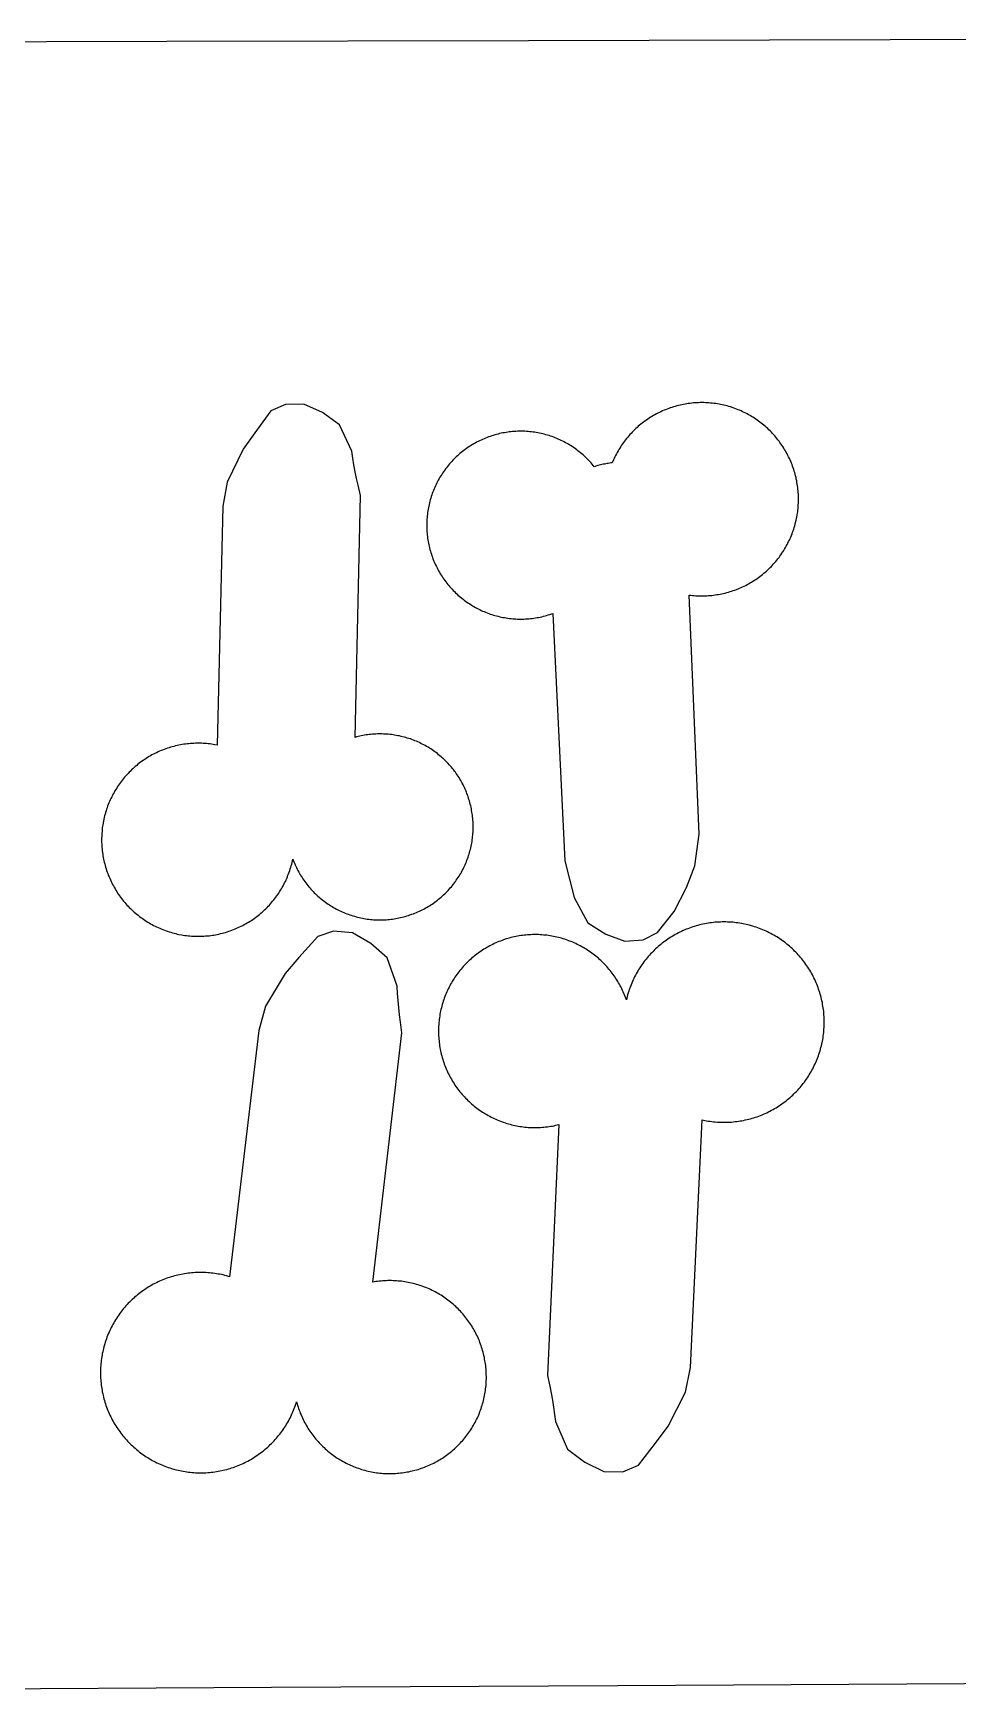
# Model space of a CAD drawing. Extents: x -246 to 246, y -104 to 199.
# Drawn here: x -113.7 to -101.4, y 133.58 to 155.68 of the extents above; entities that cross this region are included whole.
import ezdxf

# ---------------------------------------------------------------- set-up
doc = ezdxf.new("R2010")
doc.units = 0
doc.layers.add('Add_Red', color=1, linetype='Continuous')
doc.layers.add('Outline_Red', color=1, linetype='Continuous')

msp = doc.modelspace()

# ---------------------------------------------------------------- linework, layer by layer
at = {"layer": 'Add_Red'}
for points in [[(-105.586, 143.622), (-105.397, 143.721), (-105.176, 144.002), (-105.009, 144.318), (-104.901, 144.606), (-104.842, 145.03), (-104.976, 148.21), (-104.953, 148.207), (-104.931, 148.205), (-104.909, 148.203), (-104.886, 148.201), (-104.864, 148.2), (-104.842, 148.199), (-104.807, 148.199), (-104.785, 148.199), (-104.762, 148.199), (-104.74, 148.2), (-104.717, 148.202), (-104.695, 148.204), (-104.673, 148.206), (-104.65, 148.208), (-104.628, 148.211), (-104.606, 148.215), (-104.584, 148.218), (-104.562, 148.222), (-104.54, 148.227), (-104.518, 148.232), (-104.496, 148.237), (-104.474, 148.242), (-104.453, 148.248), (-104.431, 148.255), (-104.41, 148.262), (-104.389, 148.269), (-104.367, 148.276), (-104.346, 148.284), (-104.325, 148.292), (-104.305, 148.301), (-104.284, 148.31), (-104.264, 148.319), (-104.243, 148.329), (-104.223, 148.339), (-104.204, 148.349), (-104.184, 148.36), (-104.164, 148.371), (-104.145, 148.382), (-104.126, 148.394), (-104.107, 148.406), (-104.088, 148.418), (-104.07, 148.431), (-104.051, 148.444), (-104.033, 148.458), (-104.016, 148.471), (-103.998, 148.485), (-103.981, 148.499), (-103.964, 148.514), (-103.947, 148.529), (-103.93, 148.544), (-103.914, 148.56), (-103.898, 148.575), (-103.882, 148.591), (-103.867, 148.608), (-103.852, 148.624), (-103.837, 148.641), (-103.822, 148.658), (-103.808, 148.675), (-103.794, 148.693), (-103.78, 148.711), (-103.767, 148.729), (-103.754, 148.747), (-103.741, 148.765), (-103.729, 148.784), (-103.717, 148.803), (-103.705, 148.822), (-103.694, 148.841), (-103.683, 148.861), (-103.672, 148.881), (-103.662, 148.901), (-103.652, 148.921), (-103.642, 148.941), (-103.633, 148.961), (-103.624, 148.982), (-103.615, 149.003), (-103.607, 149.024), (-103.599, 149.045), (-103.591, 149.066), (-103.584, 149.087), (-103.578, 149.108), (-103.571, 149.13), (-103.565, 149.152), (-103.56, 149.173), (-103.551, 149.208), (-103.547, 149.23), (-103.543, 149.252), (-103.539, 149.274), (-103.535, 149.297), (-103.532, 149.319), (-103.529, 149.341), (-103.527, 149.363), (-103.525, 149.386), (-103.524, 149.408), (-103.523, 149.431), (-103.522, 149.453), (-103.521, 149.484), (-103.522, 149.507), (-103.522, 149.529), (-103.523, 149.552), (-103.525, 149.574), (-103.526, 149.596), (-103.528, 149.619), (-103.531, 149.641), (-103.534, 149.663), (-103.537, 149.685), (-103.541, 149.708), (-103.545, 149.73), (-103.55, 149.752), (-103.554, 149.773), (-103.56, 149.795), (-103.565, 149.817), (-103.571, 149.839), (-103.578, 149.86), (-103.584, 149.882), (-103.591, 149.903), (-103.599, 149.924), (-103.607, 149.945), (-103.615, 149.966), (-103.624, 149.987), (-103.633, 150.007), (-103.642, 150.028), (-103.652, 150.048), (-103.662, 150.068), (-103.672, 150.088), (-103.683, 150.108), (-103.694, 150.127), (-103.705, 150.146), (-103.717, 150.166), (-103.729, 150.184), (-103.741, 150.203), (-103.754, 150.222), (-103.767, 150.24), (-103.78, 150.258), (-103.794, 150.276), (-103.808, 150.293), (-103.822, 150.311), (-103.837, 150.328), (-103.852, 150.345), (-103.867, 150.361), (-103.882, 150.377), (-103.898, 150.393), (-103.914, 150.409), (-103.93, 150.425), (-103.947, 150.44), (-103.964, 150.455), (-103.981, 150.469), (-103.998, 150.483), (-104.016, 150.497), (-104.033, 150.511), (-104.051, 150.524), (-104.07, 150.537), (-104.088, 150.55), (-104.107, 150.562), (-104.126, 150.575), (-104.145, 150.586), (-104.164, 150.598), (-104.184, 150.609), (-104.204, 150.619), (-104.223, 150.63), (-104.243, 150.64), (-104.264, 150.649), (-104.284, 150.659), (-104.305, 150.668), (-104.325, 150.676), (-104.346, 150.684), (-104.367, 150.692), (-104.389, 150.7), (-104.426, 150.712), (-104.447, 150.718), (-104.469, 150.725), (-104.49, 150.73), (-104.512, 150.736), (-104.534, 150.741), (-104.556, 150.745), (-104.578, 150.749), (-104.6, 150.753), (-104.622, 150.757), (-104.645, 150.76), (-104.667, 150.762), (-104.689, 150.764), (-104.712, 150.766), (-104.734, 150.768), (-104.756, 150.769), (-104.779, 150.77), (-104.807, 150.77), (-104.83, 150.77), (-104.852, 150.769), (-104.874, 150.768), (-104.897, 150.767), (-104.919, 150.765), (-104.941, 150.763), (-104.964, 150.76), (-104.986, 150.757), (-105.008, 150.754), (-105.03, 150.75), (-105.052, 150.746), (-105.074, 150.742), (-105.096, 150.737), (-105.118, 150.732), (-105.14, 150.726), (-105.161, 150.72), (-105.183, 150.714), (-105.204, 150.707), (-105.226, 150.7), (-105.247, 150.692), (-105.268, 150.684), (-105.289, 150.676), (-105.309, 150.668), (-105.33, 150.659), (-105.35, 150.649), (-105.371, 150.64), (-105.391, 150.63), (-105.411, 150.619), (-105.43, 150.609), (-105.45, 150.598), (-105.469, 150.586), (-105.488, 150.575), (-105.507, 150.562), (-105.526, 150.55), (-105.544, 150.537), (-105.563, 150.524), (-105.581, 150.511), (-105.599, 150.497), (-105.616, 150.483), (-105.633, 150.469), (-105.651, 150.455), (-105.667, 150.44), (-105.684, 150.425), (-105.7, 150.409), (-105.716, 150.393), (-105.732, 150.377), (-105.747, 150.361), (-105.762, 150.345), (-105.777, 150.328), (-105.792, 150.311), (-105.806, 150.293), (-105.82, 150.276), (-105.834, 150.258), (-105.847, 150.24), (-105.86, 150.222), (-105.873, 150.203), (-105.885, 150.184), (-105.897, 150.166), (-105.909, 150.146), (-105.92, 150.127), (-105.931, 150.108), (-105.942, 150.088), (-105.953, 150.068), (-105.963, 150.048), (-105.972, 150.028), (-105.982, 150.007), (-105.998, 149.968), (-106.015, 149.967), (-106.033, 149.965), (-106.05, 149.962), (-106.067, 149.96), (-106.085, 149.957), (-106.102, 149.953), (-106.119, 149.95), (-106.136, 149.946), (-106.153, 149.942), (-106.17, 149.937), (-106.187, 149.932), (-106.203, 149.927), (-106.236, 149.917), (-106.25, 149.934), (-106.264, 149.95), (-106.278, 149.967), (-106.292, 149.983), (-106.307, 149.999), (-106.322, 150.015), (-106.338, 150.03), (-106.353, 150.045), (-106.369, 150.06), (-106.386, 150.075), (-106.402, 150.089), (-106.419, 150.103), (-106.436, 150.117), (-106.453, 150.13), (-106.47, 150.143), (-106.488, 150.156), (-106.506, 150.169), (-106.524, 150.181), (-106.542, 150.193), (-106.561, 150.204), (-106.579, 150.216), (-106.598, 150.227), (-106.617, 150.237), (-106.637, 150.247), (-106.656, 150.257), (-106.676, 150.267), (-106.695, 150.276), (-106.715, 150.285), (-106.735, 150.294), (-106.755, 150.302), (-106.776, 150.31), (-106.796, 150.317), (-106.817, 150.324), (-106.838, 150.331), (-106.859, 150.337), (-106.879, 150.343), (-106.901, 150.349), (-106.922, 150.354), (-106.943, 150.359), (-106.964, 150.364), (-106.986, 150.368), (-107.007, 150.372), (-107.029, 150.375), (-107.05, 150.378), (-107.072, 150.381), (-107.094, 150.383), (-107.115, 150.385), (-107.137, 150.387), (-107.159, 150.388), (-107.181, 150.389), (-107.214, 150.389), (-107.236, 150.389), (-107.258, 150.388), (-107.28, 150.387), (-107.301, 150.386), (-107.323, 150.384), (-107.345, 150.382), (-107.366, 150.38), (-107.388, 150.377), (-107.41, 150.374), (-107.431, 150.37), (-107.453, 150.366), (-107.474, 150.362), (-107.495, 150.357), (-107.516, 150.352), (-107.538, 150.346), (-107.559, 150.341), (-107.579, 150.334), (-107.6, 150.328), (-107.621, 150.321), (-107.642, 150.314), (-107.662, 150.306), (-107.682, 150.298), (-107.702, 150.29), (-107.722, 150.281), (-107.742, 150.272), (-107.762, 150.263), (-107.781, 150.253), (-107.801, 150.243), (-107.82, 150.232), (-107.839, 150.222), (-107.858, 150.21), (-107.881, 150.196), (-107.9, 150.184), (-107.918, 150.172), (-107.936, 150.16), (-107.953, 150.147), (-107.971, 150.134), (-107.988, 150.12), (-108.005, 150.107), (-108.022, 150.093), (-108.038, 150.079), (-108.055, 150.064), (-108.071, 150.049), (-108.086, 150.034), (-108.102, 150.019), (-108.117, 150.003), (-108.132, 149.987), (-108.147, 149.971), (-108.161, 149.955), (-108.175, 149.938), (-108.189, 149.921), (-108.202, 149.904), (-108.216, 149.887), (-108.229, 149.869), (-108.241, 149.851), (-108.253, 149.833), (-108.265, 149.815), (-108.277, 149.797), (-108.288, 149.778), (-108.299, 149.759), (-108.31, 149.74), (-108.32, 149.721), (-108.33, 149.701), (-108.34, 149.682), (-108.349, 149.662), (-108.358, 149.642), (-108.367, 149.622), (-108.375, 149.602), (-108.383, 149.582), (-108.39, 149.561), (-108.398, 149.541), (-108.404, 149.52), (-108.411, 149.499), (-108.417, 149.478), (-108.423, 149.457), (-108.428, 149.436), (-108.433, 149.415), (-108.438, 149.393), (-108.442, 149.372), (-108.446, 149.351), (-108.449, 149.329), (-108.452, 149.307), (-108.455, 149.286), (-108.457, 149.264), (-108.459, 149.242), (-108.461, 149.221), (-108.462, 149.199), (-108.463, 149.177), (-108.464, 149.139), (-108.463, 149.118), (-108.463, 149.096), (-108.462, 149.074), (-108.461, 149.052), (-108.459, 149.031), (-108.457, 149.009), (-108.454, 148.987), (-108.452, 148.966), (-108.448, 148.944), (-108.445, 148.923), (-108.441, 148.901), (-108.436, 148.88), (-108.432, 148.858), (-108.427, 148.837), (-108.421, 148.816), (-108.415, 148.795), (-108.409, 148.774), (-108.403, 148.753), (-108.396, 148.733), (-108.388, 148.712), (-108.381, 148.692), (-108.373, 148.671), (-108.364, 148.651), (-108.356, 148.631), (-108.347, 148.611), (-108.336, 148.59), (-108.327, 148.571), (-108.317, 148.551), (-108.306, 148.532), (-108.295, 148.513), (-108.284, 148.494), (-108.273, 148.476), (-108.261, 148.457), (-108.249, 148.439), (-108.237, 148.421), (-108.224, 148.404), (-108.211, 148.386), (-108.198, 148.369), (-108.184, 148.352), (-108.17, 148.335), (-108.156, 148.318), (-108.141, 148.302), (-108.127, 148.286), (-108.112, 148.27), (-108.096, 148.255), (-108.081, 148.239), (-108.065, 148.224), (-108.049, 148.21), (-108.033, 148.195), (-108.016, 148.181), (-107.999, 148.167), (-107.982, 148.154), (-107.965, 148.14), (-107.947, 148.128), (-107.929, 148.115), (-107.911, 148.103), (-107.893, 148.091), (-107.875, 148.079), (-107.856, 148.068), (-107.837, 148.056), (-107.818, 148.046), (-107.799, 148.035), (-107.78, 148.025), (-107.76, 148.016), (-107.741, 148.006), (-107.721, 147.997), (-107.701, 147.989), (-107.681, 147.98), (-107.66, 147.972), (-107.64, 147.965), (-107.619, 147.957), (-107.599, 147.951), (-107.578, 147.944), (-107.557, 147.938), (-107.536, 147.932), (-107.515, 147.927), (-107.493, 147.922), (-107.472, 147.917), (-107.451, 147.913), (-107.429, 147.909), (-107.408, 147.905), (-107.386, 147.902), (-107.365, 147.899), (-107.343, 147.897), (-107.321, 147.895), (-107.299, 147.893), (-107.278, 147.892), (-107.256, 147.891), (-107.214, 147.89), (-107.192, 147.89), (-107.171, 147.891), (-107.149, 147.892), (-107.127, 147.893), (-107.105, 147.895), (-107.084, 147.897), (-107.062, 147.899), (-107.04, 147.902), (-107.019, 147.905), (-106.997, 147.909), (-106.976, 147.913), (-106.954, 147.917), (-106.933, 147.922), (-106.912, 147.927), (-106.891, 147.933), (-106.87, 147.938), (-106.849, 147.945), (-106.828, 147.951), (-106.789, 147.965), (-106.626, 144.674), (-106.506, 144.186), (-106.321, 143.848), (-106.082, 143.698), (-105.829, 143.603), (-105.586, 143.622)], [(-111.471, 143.67), (-111.449, 143.671), (-111.426, 143.672), (-111.404, 143.674), (-111.382, 143.676), (-111.359, 143.678), (-111.337, 143.681), (-111.315, 143.684), (-111.293, 143.687), (-111.271, 143.691), (-111.249, 143.695), (-111.227, 143.7), (-111.205, 143.705), (-111.183, 143.71), (-111.161, 143.716), (-111.14, 143.722), (-111.118, 143.729), (-111.097, 143.736), (-111.076, 143.743), (-111.055, 143.751), (-111.034, 143.759), (-111.013, 143.767), (-110.992, 143.776), (-110.972, 143.785), (-110.952, 143.794), (-110.931, 143.804), (-110.911, 143.814), (-110.892, 143.825), (-110.872, 143.836), (-110.853, 143.847), (-110.833, 143.858), (-110.814, 143.87), (-110.796, 143.882), (-110.777, 143.895), (-110.759, 143.908), (-110.74, 143.921), (-110.722, 143.934), (-110.705, 143.948), (-110.687, 143.962), (-110.67, 143.976), (-110.653, 143.991), (-110.637, 144.006), (-110.62, 144.021), (-110.604, 144.037), (-110.588, 144.053), (-110.572, 144.069), (-110.557, 144.085), (-110.542, 144.102), (-110.527, 144.119), (-110.513, 144.136), (-110.499, 144.153), (-110.485, 144.171), (-110.472, 144.189), (-110.458, 144.207), (-110.445, 144.225), (-110.433, 144.244), (-110.421, 144.263), (-110.409, 144.282), (-110.397, 144.301), (-110.386, 144.32), (-110.375, 144.34), (-110.364, 144.36), (-110.354, 144.38), (-110.344, 144.4), (-110.335, 144.42), (-110.326, 144.44), (-110.317, 144.461), (-110.309, 144.482), (-110.301, 144.503), (-110.293, 144.524), (-110.285, 144.545), (-110.279, 144.566), (-110.272, 144.588), (-110.266, 144.609), (-110.26, 144.631), (-110.254, 144.653), (-110.249, 144.674), (-110.245, 144.696), (-110.231, 144.662), (-110.223, 144.642), (-110.214, 144.622), (-110.205, 144.602), (-110.196, 144.583), (-110.186, 144.563), (-110.177, 144.544), (-110.166, 144.525), (-110.156, 144.507), (-110.145, 144.488), (-110.133, 144.47), (-110.122, 144.451), (-110.11, 144.433), (-110.098, 144.416), (-110.085, 144.398), (-110.072, 144.381), (-110.059, 144.363), (-110.046, 144.347), (-110.032, 144.33), (-110.018, 144.313), (-110.004, 144.297), (-109.989, 144.281), (-109.974, 144.266), (-109.959, 144.25), (-109.944, 144.235), (-109.928, 144.22), (-109.912, 144.206), (-109.896, 144.191), (-109.879, 144.177), (-109.863, 144.164), (-109.846, 144.15), (-109.829, 144.137), (-109.811, 144.124), (-109.794, 144.112), (-109.776, 144.099), (-109.758, 144.088), (-109.74, 144.076), (-109.721, 144.065), (-109.703, 144.054), (-109.684, 144.043), (-109.665, 144.033), (-109.646, 144.023), (-109.627, 144.013), (-109.607, 144.004), (-109.587, 143.995), (-109.568, 143.986), (-109.548, 143.978), (-109.528, 143.97), (-109.507, 143.963), (-109.487, 143.955), (-109.467, 143.949), (-109.446, 143.942), (-109.425, 143.936), (-109.404, 143.93), (-109.384, 143.925), (-109.363, 143.92), (-109.341, 143.915), (-109.32, 143.911), (-109.299, 143.907), (-109.278, 143.903), (-109.256, 143.9), (-109.235, 143.897), (-109.214, 143.895), (-109.192, 143.893), (-109.171, 143.891), (-109.149, 143.89), (-109.127, 143.889), (-109.106, 143.888), (-109.084, 143.888), (-109.047, 143.889), (-109.025, 143.889), (-109.004, 143.891), (-108.982, 143.892), (-108.961, 143.894), (-108.939, 143.897), (-108.918, 143.899), (-108.896, 143.902), (-108.875, 143.906), (-108.854, 143.91), (-108.833, 143.914), (-108.812, 143.918), (-108.791, 143.923), (-108.77, 143.929), (-108.749, 143.934), (-108.728, 143.94), (-108.707, 143.947), (-108.687, 143.954), (-108.661, 143.963), (-108.641, 143.97), (-108.621, 143.978), (-108.601, 143.986), (-108.581, 143.995), (-108.561, 144.004), (-108.542, 144.013), (-108.523, 144.023), (-108.504, 144.033), (-108.485, 144.043), (-108.466, 144.054), (-108.447, 144.065), (-108.429, 144.076), (-108.411, 144.088), (-108.393, 144.099), (-108.375, 144.112), (-108.357, 144.124), (-108.34, 144.137), (-108.323, 144.15), (-108.306, 144.164), (-108.289, 144.177), (-108.273, 144.191), (-108.257, 144.206), (-108.241, 144.22), (-108.225, 144.235), (-108.21, 144.25), (-108.194, 144.266), (-108.18, 144.281), (-108.165, 144.297), (-108.151, 144.313), (-108.137, 144.33), (-108.123, 144.347), (-108.109, 144.363), (-108.096, 144.381), (-108.083, 144.398), (-108.071, 144.416), (-108.059, 144.433), (-108.047, 144.451), (-108.035, 144.47), (-108.024, 144.488), (-108.013, 144.507), (-108.002, 144.525), (-107.992, 144.544), (-107.982, 144.563), (-107.972, 144.583), (-107.963, 144.602), (-107.954, 144.622), (-107.946, 144.642), (-107.937, 144.662), (-107.929, 144.682), (-107.922, 144.702), (-107.915, 144.722), (-107.908, 144.743), (-107.901, 144.763), (-107.895, 144.784), (-107.889, 144.805), (-107.884, 144.826), (-107.879, 144.847), (-107.874, 144.868), (-107.87, 144.889), (-107.866, 144.91), (-107.862, 144.932), (-107.859, 144.953), (-107.856, 144.974), (-107.854, 144.996), (-107.852, 145.017), (-107.85, 145.039), (-107.849, 145.06), (-107.848, 145.082), (-107.847, 145.103), (-107.847, 145.125), (-107.847, 145.151), (-107.848, 145.172), (-107.849, 145.194), (-107.851, 145.216), (-107.852, 145.237), (-107.854, 145.259), (-107.857, 145.28), (-107.86, 145.301), (-107.863, 145.323), (-107.867, 145.344), (-107.871, 145.365), (-107.875, 145.386), (-107.88, 145.407), (-107.885, 145.428), (-107.89, 145.449), (-107.896, 145.47), (-107.903, 145.491), (-107.915, 145.528), (-107.922, 145.548), (-107.929, 145.568), (-107.937, 145.588), (-107.946, 145.608), (-107.954, 145.628), (-107.963, 145.648), (-107.972, 145.667), (-107.982, 145.687), (-107.992, 145.706), (-108.002, 145.725), (-108.013, 145.744), (-108.024, 145.762), (-108.035, 145.781), (-108.047, 145.799), (-108.059, 145.817), (-108.071, 145.835), (-108.083, 145.852), (-108.096, 145.869), (-108.109, 145.887), (-108.123, 145.904), (-108.137, 145.92), (-108.151, 145.937), (-108.165, 145.953), (-108.18, 145.969), (-108.194, 145.984), (-108.21, 146), (-108.225, 146.015), (-108.241, 146.03), (-108.257, 146.044), (-108.273, 146.059), (-108.289, 146.073), (-108.306, 146.086), (-108.323, 146.1), (-108.34, 146.113), (-108.357, 146.126), (-108.375, 146.138), (-108.393, 146.151), (-108.411, 146.162), (-108.429, 146.174), (-108.447, 146.185), (-108.466, 146.196), (-108.485, 146.207), (-108.504, 146.217), (-108.523, 146.227), (-108.542, 146.237), (-108.561, 146.246), (-108.581, 146.255), (-108.601, 146.264), (-108.621, 146.272), (-108.641, 146.28), (-108.661, 146.287), (-108.682, 146.295), (-108.702, 146.302), (-108.723, 146.308), (-108.743, 146.314), (-108.764, 146.32), (-108.785, 146.325), (-108.806, 146.33), (-108.827, 146.335), (-108.848, 146.339), (-108.869, 146.343), (-108.891, 146.347), (-108.912, 146.35), (-108.934, 146.353), (-108.955, 146.355), (-108.976, 146.357), (-108.998, 146.359), (-109.02, 146.36), (-109.041, 146.361), (-109.063, 146.362), (-109.084, 146.362), (-109.12, 146.362), (-109.142, 146.361), (-109.163, 146.36), (-109.185, 146.358), (-109.206, 146.356), (-109.228, 146.354), (-109.249, 146.351), (-109.27, 146.348), (-109.292, 146.345), (-109.313, 146.341), (-109.334, 146.337), (-109.355, 146.332), (-109.376, 146.327), (-109.397, 146.322), (-109.418, 146.316), (-109.346, 149.535), (-109.378, 149.67), (-109.398, 149.76), (-109.416, 149.85), (-109.432, 149.941), (-109.447, 150.032), (-109.461, 150.123), (-109.623, 150.473), (-109.851, 150.638), (-110.097, 150.75), (-110.341, 150.747), (-110.536, 150.66), (-110.751, 150.37), (-110.905, 150.15), (-111.117, 149.71), (-111.175, 149.392), (-111.251, 146.214), (-111.28, 146.219), (-111.302, 146.223), (-111.324, 146.226), (-111.346, 146.229), (-111.369, 146.231), (-111.391, 146.234), (-111.413, 146.235), (-111.436, 146.237), (-111.458, 146.238), (-111.48, 146.238), (-111.503, 146.238), (-111.539, 146.238), (-111.561, 146.237), (-111.583, 146.236), (-111.606, 146.234), (-111.628, 146.232), (-111.65, 146.23), (-111.673, 146.227), (-111.695, 146.224), (-111.717, 146.22), (-111.739, 146.217), (-111.761, 146.212), (-111.783, 146.208), (-111.805, 146.202), (-111.827, 146.197), (-111.848, 146.191), (-111.87, 146.185), (-111.891, 146.178), (-111.912, 146.171), (-111.934, 146.164), (-111.955, 146.156), (-111.976, 146.148), (-111.996, 146.14), (-112.017, 146.131), (-112.037, 146.122), (-112.058, 146.112), (-112.078, 146.103), (-112.098, 146.092), (-112.118, 146.082), (-112.137, 146.071), (-112.157, 146.06), (-112.176, 146.048), (-112.195, 146.036), (-112.213, 146.024), (-112.232, 146.011), (-112.25, 145.998), (-112.268, 145.985), (-112.286, 145.972), (-112.304, 145.958), (-112.321, 145.944), (-112.339, 145.929), (-112.355, 145.915), (-112.372, 145.9), (-112.388, 145.884), (-112.405, 145.869), (-112.42, 145.853), (-112.436, 145.837), (-112.451, 145.82), (-112.466, 145.804), (-112.481, 145.787), (-112.495, 145.769), (-112.509, 145.752), (-112.523, 145.734), (-112.536, 145.716), (-112.55, 145.698), (-112.562, 145.68), (-112.575, 145.661), (-112.587, 145.642), (-112.599, 145.623), (-112.61, 145.604), (-112.622, 145.585), (-112.633, 145.565), (-112.643, 145.545), (-112.653, 145.525), (-112.663, 145.505), (-112.672, 145.485), (-112.681, 145.464), (-112.69, 145.444), (-112.699, 145.423), (-112.707, 145.402), (-112.714, 145.381), (-112.721, 145.36), (-112.728, 145.338), (-112.735, 145.317), (-112.741, 145.295), (-112.747, 145.274), (-112.752, 145.252), (-112.757, 145.23), (-112.762, 145.208), (-112.768, 145.177), (-112.771, 145.155), (-112.775, 145.133), (-112.778, 145.111), (-112.78, 145.088), (-112.782, 145.066), (-112.784, 145.044), (-112.785, 145.021), (-112.786, 144.999), (-112.787, 144.977), (-112.787, 144.954), (-112.787, 144.92), (-112.786, 144.898), (-112.785, 144.876), (-112.783, 144.853), (-112.781, 144.831), (-112.779, 144.809), (-112.776, 144.786), (-112.773, 144.764), (-112.769, 144.742), (-112.766, 144.72), (-112.761, 144.698), (-112.757, 144.676), (-112.752, 144.654), (-112.746, 144.632), (-112.74, 144.611), (-112.734, 144.589), (-112.728, 144.568), (-112.721, 144.547), (-112.713, 144.525), (-112.706, 144.504), (-112.698, 144.483), (-112.689, 144.463), (-112.68, 144.442), (-112.671, 144.421), (-112.662, 144.401), (-112.652, 144.381), (-112.642, 144.361), (-112.631, 144.341), (-112.62, 144.322), (-112.609, 144.302), (-112.598, 144.283), (-112.586, 144.264), (-112.574, 144.245), (-112.561, 144.227), (-112.548, 144.208), (-112.535, 144.19), (-112.522, 144.172), (-112.508, 144.155), (-112.494, 144.137), (-112.479, 144.12), (-112.465, 144.103), (-112.45, 144.086), (-112.434, 144.07), (-112.419, 144.054), (-112.403, 144.038), (-112.387, 144.023), (-112.37, 144.007), (-112.354, 143.992), (-112.337, 143.978), (-112.32, 143.963), (-112.302, 143.949), (-112.284, 143.935), (-112.267, 143.922), (-112.248, 143.909), (-112.23, 143.896), (-112.211, 143.883), (-112.193, 143.871), (-112.174, 143.859), (-112.154, 143.848), (-112.135, 143.836), (-112.115, 143.826), (-112.096, 143.815), (-112.076, 143.805), (-112.056, 143.795), (-112.035, 143.786), (-112.015, 143.776), (-111.994, 143.768), (-111.973, 143.759), (-111.952, 143.751), (-111.931, 143.744), (-111.91, 143.736), (-111.889, 143.729), (-111.867, 143.723), (-111.846, 143.717), (-111.824, 143.711), (-111.802, 143.705), (-111.781, 143.7), (-111.759, 143.696), (-111.726, 143.689), (-111.704, 143.686), (-111.682, 143.682), (-111.659, 143.68), (-111.637, 143.677), (-111.615, 143.675), (-111.592, 143.673), (-111.57, 143.672), (-111.548, 143.671), (-111.525, 143.67), (-111.503, 143.67), (-111.471, 143.67)], [(-108.925, 136.522), (-108.902, 136.523), (-108.88, 136.524), (-108.858, 136.526), (-108.835, 136.527), (-108.813, 136.53), (-108.791, 136.532), (-108.768, 136.535), (-108.746, 136.539), (-108.724, 136.543), (-108.702, 136.547), (-108.68, 136.552), (-108.658, 136.557), (-108.622, 136.566), (-108.601, 136.572), (-108.579, 136.578), (-108.558, 136.585), (-108.537, 136.592), (-108.516, 136.599), (-108.495, 136.607), (-108.474, 136.615), (-108.453, 136.624), (-108.433, 136.633), (-108.412, 136.642), (-108.392, 136.652), (-108.372, 136.662), (-108.352, 136.672), (-108.332, 136.683), (-108.313, 136.694), (-108.293, 136.705), (-108.274, 136.717), (-108.255, 136.729), (-108.237, 136.741), (-108.218, 136.754), (-108.2, 136.767), (-108.182, 136.78), (-108.164, 136.794), (-108.147, 136.808), (-108.13, 136.822), (-108.112, 136.837), (-108.096, 136.852), (-108.079, 136.867), (-108.063, 136.882), (-108.047, 136.898), (-108.031, 136.914), (-108.016, 136.93), (-108.001, 136.947), (-107.986, 136.963), (-107.971, 136.98), (-107.957, 136.998), (-107.943, 137.015), (-107.929, 137.033), (-107.916, 137.051), (-107.903, 137.069), (-107.89, 137.088), (-107.878, 137.106), (-107.866, 137.125), (-107.854, 137.144), (-107.843, 137.164), (-107.832, 137.183), (-107.821, 137.203), (-107.811, 137.223), (-107.801, 137.243), (-107.791, 137.263), (-107.782, 137.283), (-107.773, 137.304), (-107.764, 137.325), (-107.756, 137.346), (-107.748, 137.366), (-107.741, 137.388), (-107.734, 137.409), (-107.727, 137.43), (-107.721, 137.452), (-107.715, 137.473), (-107.709, 137.495), (-107.704, 137.517), (-107.699, 137.539), (-107.695, 137.561), (-107.69, 137.583), (-107.687, 137.605), (-107.683, 137.627), (-107.681, 137.649), (-107.678, 137.671), (-107.676, 137.694), (-107.674, 137.716), (-107.673, 137.738), (-107.672, 137.761), (-107.671, 137.783), (-107.671, 137.806), (-107.672, 137.846), (-107.672, 137.868), (-107.674, 137.891), (-107.675, 137.913), (-107.678, 137.935), (-107.68, 137.958), (-107.683, 137.98), (-107.686, 138.002), (-107.69, 138.024), (-107.694, 138.046), (-107.698, 138.068), (-107.704, 138.094), (-107.709, 138.116), (-107.715, 138.138), (-107.721, 138.159), (-107.727, 138.181), (-107.734, 138.202), (-107.741, 138.223), (-107.748, 138.245), (-107.756, 138.266), (-107.764, 138.286), (-107.773, 138.307), (-107.782, 138.328), (-107.791, 138.348), (-107.801, 138.368), (-107.811, 138.388), (-107.821, 138.408), (-107.832, 138.428), (-107.843, 138.447), (-107.854, 138.467), (-107.866, 138.486), (-107.878, 138.505), (-107.89, 138.523), (-107.903, 138.542), (-107.916, 138.56), (-107.929, 138.578), (-107.943, 138.596), (-107.957, 138.613), (-107.971, 138.631), (-107.986, 138.648), (-108.001, 138.664), (-108.016, 138.681), (-108.031, 138.697), (-108.047, 138.713), (-108.063, 138.729), (-108.079, 138.744), (-108.096, 138.759), (-108.112, 138.774), (-108.13, 138.789), (-108.147, 138.803), (-108.164, 138.817), (-108.182, 138.831), (-108.2, 138.844), (-108.218, 138.857), (-108.237, 138.87), (-108.255, 138.882), (-108.274, 138.894), (-108.293, 138.906), (-108.313, 138.917), (-108.332, 138.928), (-108.352, 138.939), (-108.372, 138.949), (-108.392, 138.959), (-108.412, 138.969), (-108.433, 138.978), (-108.453, 138.987), (-108.474, 138.996), (-108.495, 139.004), (-108.516, 139.012), (-108.537, 139.019), (-108.558, 139.026), (-108.579, 139.033), (-108.601, 139.039), (-108.622, 139.045), (-108.644, 139.051), (-108.666, 139.056), (-108.688, 139.061), (-108.71, 139.066), (-108.732, 139.07), (-108.754, 139.073), (-108.776, 139.077), (-108.798, 139.08), (-108.82, 139.082), (-108.843, 139.084), (-108.865, 139.086), (-108.887, 139.087), (-108.91, 139.088), (-108.932, 139.089), (-108.955, 139.089), (-108.983, 139.089), (-109.005, 139.088), (-109.028, 139.087), (-109.05, 139.086), (-109.072, 139.084), (-109.095, 139.082), (-109.117, 139.079), (-109.139, 139.076), (-109.161, 139.072), (-109.183, 139.069), (-108.794, 142.387), (-108.815, 142.529), (-108.826, 142.624), (-108.836, 142.719), (-108.844, 142.815), (-108.851, 142.91), (-108.856, 143.006), (-108.989, 143.383), (-109.209, 143.575), (-109.452, 143.715), (-109.704, 143.736), (-109.914, 143.665), (-110.164, 143.386), (-110.345, 143.174), (-110.607, 142.74), (-110.698, 142.417), (-111.087, 139.141), (-111.125, 139.152), (-111.147, 139.158), (-111.17, 139.164), (-111.193, 139.169), (-111.216, 139.173), (-111.238, 139.177), (-111.261, 139.181), (-111.284, 139.185), (-111.307, 139.188), (-111.331, 139.19), (-111.354, 139.193), (-111.377, 139.194), (-111.4, 139.196), (-111.423, 139.197), (-111.447, 139.198), (-111.47, 139.198), (-111.498, 139.197), (-111.521, 139.197), (-111.544, 139.196), (-111.568, 139.194), (-111.591, 139.192), (-111.614, 139.19), (-111.637, 139.187), (-111.66, 139.184), (-111.683, 139.181), (-111.706, 139.177), (-111.729, 139.172), (-111.752, 139.168), (-111.774, 139.162), (-111.797, 139.157), (-111.819, 139.151), (-111.842, 139.145), (-111.864, 139.138), (-111.886, 139.131), (-111.908, 139.124), (-111.93, 139.116), (-111.952, 139.108), (-111.973, 139.099), (-111.995, 139.09), (-112.016, 139.081), (-112.037, 139.071), (-112.058, 139.061), (-112.079, 139.05), (-112.1, 139.04), (-112.12, 139.028), (-112.14, 139.017), (-112.16, 139.005), (-112.18, 138.993), (-112.2, 138.98), (-112.219, 138.967), (-112.238, 138.954), (-112.257, 138.94), (-112.276, 138.927), (-112.294, 138.912), (-112.312, 138.898), (-112.33, 138.883), (-112.348, 138.868), (-112.365, 138.852), (-112.382, 138.836), (-112.399, 138.82), (-112.416, 138.804), (-112.432, 138.787), (-112.448, 138.77), (-112.463, 138.753), (-112.479, 138.736), (-112.494, 138.718), (-112.508, 138.7), (-112.523, 138.682), (-112.537, 138.663), (-112.551, 138.645), (-112.564, 138.626), (-112.577, 138.606), (-112.59, 138.587), (-112.602, 138.567), (-112.615, 138.547), (-112.626, 138.527), (-112.638, 138.507), (-112.649, 138.487), (-112.659, 138.466), (-112.67, 138.445), (-112.68, 138.424), (-112.689, 138.403), (-112.698, 138.381), (-112.707, 138.36), (-112.716, 138.338), (-112.724, 138.316), (-112.731, 138.294), (-112.739, 138.272), (-112.746, 138.25), (-112.757, 138.21), (-112.763, 138.187), (-112.768, 138.165), (-112.773, 138.142), (-112.778, 138.119), (-112.782, 138.096), (-112.786, 138.074), (-112.79, 138.051), (-112.793, 138.027), (-112.795, 138.004), (-112.797, 137.981), (-112.799, 137.958), (-112.801, 137.935), (-112.802, 137.912), (-112.802, 137.888), (-112.803, 137.865), (-112.802, 137.839), (-112.802, 137.816), (-112.801, 137.793), (-112.799, 137.77), (-112.797, 137.746), (-112.795, 137.723), (-112.792, 137.7), (-112.789, 137.677), (-112.786, 137.654), (-112.782, 137.631), (-112.778, 137.608), (-112.773, 137.585), (-112.768, 137.563), (-112.762, 137.54), (-112.756, 137.518), (-112.75, 137.495), (-112.744, 137.473), (-112.736, 137.451), (-112.729, 137.429), (-112.721, 137.407), (-112.713, 137.385), (-112.704, 137.363), (-112.696, 137.342), (-112.686, 137.321), (-112.677, 137.3), (-112.666, 137.279), (-112.656, 137.258), (-112.645, 137.237), (-112.634, 137.217), (-112.623, 137.197), (-112.611, 137.176), (-112.599, 137.157), (-112.586, 137.137), (-112.573, 137.118), (-112.56, 137.099), (-112.546, 137.08), (-112.533, 137.061), (-112.518, 137.043), (-112.504, 137.024), (-112.489, 137.006), (-112.474, 136.989), (-112.458, 136.971), (-112.443, 136.954), (-112.427, 136.937), (-112.41, 136.921), (-112.394, 136.905), (-112.377, 136.889), (-112.36, 136.873), (-112.342, 136.858), (-112.324, 136.843), (-112.306, 136.828), (-112.288, 136.813), (-112.27, 136.799), (-112.251, 136.785), (-112.232, 136.772), (-112.213, 136.759), (-112.193, 136.746), (-112.174, 136.734), (-112.154, 136.721), (-112.134, 136.71), (-112.114, 136.698), (-112.093, 136.687), (-112.073, 136.677), (-112.052, 136.666), (-112.031, 136.656), (-112.01, 136.647), (-111.988, 136.637), (-111.967, 136.629), (-111.945, 136.62), (-111.923, 136.612), (-111.901, 136.604), (-111.879, 136.597), (-111.857, 136.59), (-111.815, 136.578), (-111.792, 136.572), (-111.77, 136.567), (-111.747, 136.562), (-111.724, 136.557), (-111.701, 136.553), (-111.678, 136.549), (-111.655, 136.545), (-111.632, 136.542), (-111.609, 136.54), (-111.586, 136.538), (-111.563, 136.536), (-111.54, 136.534), (-111.516, 136.533), (-111.493, 136.533), (-111.47, 136.532), (-111.446, 136.533), (-111.423, 136.533), (-111.4, 136.534), (-111.376, 136.536), (-111.353, 136.538), (-111.33, 136.54), (-111.307, 136.542), (-111.284, 136.545), (-111.261, 136.549), (-111.238, 136.553), (-111.215, 136.557), (-111.192, 136.562), (-111.17, 136.567), (-111.147, 136.572), (-111.124, 136.578), (-111.102, 136.584), (-111.08, 136.591), (-111.058, 136.598), (-111.035, 136.605), (-111.014, 136.613), (-110.992, 136.621), (-110.97, 136.63), (-110.949, 136.639), (-110.927, 136.648), (-110.906, 136.658), (-110.885, 136.668), (-110.864, 136.678), (-110.844, 136.689), (-110.823, 136.7), (-110.803, 136.711), (-110.783, 136.723), (-110.763, 136.735), (-110.744, 136.748), (-110.724, 136.761), (-110.705, 136.774), (-110.686, 136.787), (-110.667, 136.801), (-110.649, 136.815), (-110.631, 136.83), (-110.613, 136.845), (-110.595, 136.86), (-110.578, 136.875), (-110.561, 136.891), (-110.544, 136.907), (-110.527, 136.923), (-110.511, 136.94), (-110.495, 136.957), (-110.479, 136.974), (-110.464, 136.991), (-110.449, 137.009), (-110.434, 137.027), (-110.419, 137.045), (-110.405, 137.064), (-110.391, 137.082), (-110.378, 137.101), (-110.365, 137.12), (-110.352, 137.14), (-110.339, 137.159), (-110.327, 137.179), (-110.315, 137.199), (-110.304, 137.219), (-110.293, 137.24), (-110.282, 137.261), (-110.272, 137.281), (-110.262, 137.302), (-110.252, 137.324), (-110.243, 137.345), (-110.234, 137.366), (-110.226, 137.388), (-110.217, 137.41), (-110.21, 137.432), (-110.202, 137.454), (-110.195, 137.476), (-110.189, 137.452), (-110.182, 137.43), (-110.175, 137.409), (-110.168, 137.388), (-110.161, 137.366), (-110.153, 137.346), (-110.145, 137.325), (-110.136, 137.304), (-110.127, 137.283), (-110.118, 137.263), (-110.108, 137.243), (-110.098, 137.223), (-110.088, 137.203), (-110.077, 137.183), (-110.066, 137.164), (-110.055, 137.144), (-110.043, 137.125), (-110.031, 137.106), (-110.019, 137.088), (-110.006, 137.069), (-109.993, 137.051), (-109.98, 137.033), (-109.966, 137.015), (-109.952, 136.998), (-109.938, 136.98), (-109.923, 136.963), (-109.909, 136.947), (-109.893, 136.93), (-109.878, 136.914), (-109.862, 136.898), (-109.846, 136.882), (-109.83, 136.867), (-109.814, 136.852), (-109.797, 136.837), (-109.78, 136.822), (-109.762, 136.808), (-109.745, 136.794), (-109.727, 136.78), (-109.709, 136.767), (-109.691, 136.754), (-109.672, 136.741), (-109.654, 136.729), (-109.635, 136.717), (-109.616, 136.705), (-109.596, 136.694), (-109.577, 136.683), (-109.557, 136.672), (-109.537, 136.662), (-109.517, 136.652), (-109.497, 136.642), (-109.477, 136.633), (-109.456, 136.624), (-109.436, 136.615), (-109.415, 136.607), (-109.394, 136.599), (-109.373, 136.592), (-109.351, 136.585), (-109.33, 136.578), (-109.308, 136.572), (-109.287, 136.566), (-109.265, 136.56), (-109.243, 136.555), (-109.222, 136.55), (-109.2, 136.545), (-109.178, 136.541), (-109.155, 136.538), (-109.133, 136.534), (-109.111, 136.531), (-109.089, 136.529), (-109.067, 136.527), (-109.044, 136.525), (-109.022, 136.524), (-108.999, 136.523), (-108.977, 136.522), (-108.955, 136.522), (-108.925, 136.522)], [(-105.65, 136.632), (-105.421, 136.928), (-105.256, 137.152), (-105.025, 137.604), (-104.957, 137.933), (-104.803, 141.228), (-104.766, 141.22), (-104.743, 141.216), (-104.72, 141.212), (-104.697, 141.209), (-104.674, 141.206), (-104.651, 141.203), (-104.627, 141.201), (-104.604, 141.199), (-104.581, 141.197), (-104.558, 141.196), (-104.535, 141.196), (-104.511, 141.196), (-104.481, 141.196), (-104.458, 141.197), (-104.435, 141.198), (-104.412, 141.199), (-104.389, 141.201), (-104.365, 141.204), (-104.342, 141.206), (-104.319, 141.209), (-104.296, 141.213), (-104.273, 141.217), (-104.251, 141.221), (-104.228, 141.226), (-104.205, 141.231), (-104.183, 141.237), (-104.16, 141.243), (-104.138, 141.249), (-104.115, 141.256), (-104.093, 141.263), (-104.071, 141.27), (-104.049, 141.278), (-104.028, 141.286), (-104.006, 141.295), (-103.985, 141.304), (-103.963, 141.313), (-103.942, 141.323), (-103.921, 141.333), (-103.9, 141.344), (-103.88, 141.355), (-103.859, 141.366), (-103.839, 141.377), (-103.819, 141.389), (-103.8, 141.402), (-103.78, 141.414), (-103.761, 141.427), (-103.742, 141.44), (-103.723, 141.454), (-103.704, 141.468), (-103.686, 141.482), (-103.668, 141.497), (-103.65, 141.512), (-103.632, 141.527), (-103.615, 141.542), (-103.598, 141.558), (-103.581, 141.574), (-103.564, 141.591), (-103.548, 141.607), (-103.532, 141.624), (-103.517, 141.641), (-103.501, 141.659), (-103.486, 141.677), (-103.472, 141.695), (-103.457, 141.713), (-103.443, 141.731), (-103.429, 141.75), (-103.416, 141.769), (-103.403, 141.788), (-103.39, 141.808), (-103.378, 141.828), (-103.366, 141.847), (-103.354, 141.868), (-103.343, 141.888), (-103.332, 141.908), (-103.321, 141.929), (-103.311, 141.95), (-103.301, 141.971), (-103.291, 141.992), (-103.282, 142.013), (-103.273, 142.035), (-103.265, 142.057), (-103.257, 142.079), (-103.249, 142.101), (-103.242, 142.123), (-103.235, 142.145), (-103.228, 142.167), (-103.222, 142.19), (-103.217, 142.212), (-103.211, 142.235), (-103.203, 142.274), (-103.199, 142.297), (-103.195, 142.32), (-103.192, 142.343), (-103.189, 142.366), (-103.186, 142.389), (-103.184, 142.412), (-103.182, 142.435), (-103.18, 142.458), (-103.179, 142.482), (-103.179, 142.505), (-103.179, 142.528), (-103.179, 142.556), (-103.18, 142.579), (-103.181, 142.602), (-103.182, 142.626), (-103.184, 142.649), (-103.186, 142.672), (-103.189, 142.695), (-103.192, 142.718), (-103.196, 142.741), (-103.2, 142.764), (-103.204, 142.787), (-103.209, 142.81), (-103.214, 142.832), (-103.219, 142.855), (-103.225, 142.877), (-103.231, 142.9), (-103.238, 142.922), (-103.245, 142.944), (-103.253, 142.966), (-103.26, 142.988), (-103.269, 143.01), (-103.277, 143.032), (-103.286, 143.053), (-103.296, 143.074), (-103.305, 143.095), (-103.315, 143.116), (-103.326, 143.137), (-103.337, 143.158), (-103.348, 143.178), (-103.359, 143.198), (-103.371, 143.218), (-103.383, 143.238), (-103.396, 143.258), (-103.409, 143.277), (-103.422, 143.296), (-103.436, 143.315), (-103.45, 143.334), (-103.464, 143.352), (-103.478, 143.37), (-103.493, 143.388), (-103.508, 143.406), (-103.524, 143.423), (-103.54, 143.44), (-103.556, 143.457), (-103.572, 143.474), (-103.589, 143.49), (-103.606, 143.506), (-103.623, 143.521), (-103.64, 143.537), (-103.658, 143.552), (-103.676, 143.567), (-103.694, 143.581), (-103.713, 143.595), (-103.732, 143.609), (-103.751, 143.622), (-103.77, 143.635), (-103.789, 143.648), (-103.809, 143.661), (-103.829, 143.673), (-103.849, 143.684), (-103.869, 143.696), (-103.89, 143.707), (-103.91, 143.718), (-103.931, 143.728), (-103.952, 143.738), (-103.973, 143.747), (-103.995, 143.757), (-104.016, 143.765), (-104.038, 143.774), (-104.06, 143.782), (-104.082, 143.79), (-104.104, 143.797), (-104.126, 143.804), (-104.148, 143.81), (-104.171, 143.817), (-104.193, 143.822), (-104.216, 143.828), (-104.257, 143.836), (-104.28, 143.841), (-104.303, 143.844), (-104.326, 143.848), (-104.349, 143.851), (-104.372, 143.854), (-104.395, 143.856), (-104.418, 143.858), (-104.442, 143.859), (-104.465, 143.86), (-104.488, 143.861), (-104.511, 143.861), (-104.537, 143.861), (-104.56, 143.86), (-104.583, 143.859), (-104.607, 143.857), (-104.63, 143.856), (-104.653, 143.853), (-104.676, 143.851), (-104.699, 143.848), (-104.722, 143.844), (-104.745, 143.84), (-104.768, 143.836), (-104.791, 143.831), (-104.813, 143.826), (-104.836, 143.821), (-104.858, 143.815), (-104.881, 143.809), (-104.903, 143.802), (-104.925, 143.795), (-104.947, 143.787), (-104.969, 143.78), (-104.991, 143.771), (-105.013, 143.763), (-105.034, 143.754), (-105.055, 143.745), (-105.077, 143.735), (-105.098, 143.725), (-105.118, 143.715), (-105.139, 143.704), (-105.159, 143.693), (-105.18, 143.681), (-105.2, 143.669), (-105.219, 143.657), (-105.239, 143.645), (-105.258, 143.632), (-105.278, 143.618), (-105.296, 143.605), (-105.315, 143.591), (-105.334, 143.577), (-105.352, 143.562), (-105.37, 143.548), (-105.387, 143.532), (-105.405, 143.517), (-105.422, 143.501), (-105.439, 143.485), (-105.455, 143.469), (-105.472, 143.452), (-105.487, 143.435), (-105.503, 143.418), (-105.519, 143.401), (-105.534, 143.383), (-105.548, 143.365), (-105.563, 143.347), (-105.577, 143.328), (-105.591, 143.31), (-105.604, 143.291), (-105.617, 143.271), (-105.63, 143.252), (-105.643, 143.232), (-105.655, 143.213), (-105.667, 143.192), (-105.678, 143.172), (-105.689, 143.152), (-105.7, 143.131), (-105.71, 143.11), (-105.72, 143.089), (-105.73, 143.068), (-105.739, 143.047), (-105.748, 143.025), (-105.756, 143.004), (-105.764, 142.982), (-105.772, 142.96), (-105.779, 142.938), (-105.786, 142.916), (-105.793, 142.893), (-105.799, 142.871), (-105.805, 142.848), (-105.81, 142.826), (-105.818, 142.848), (-105.826, 142.869), (-105.834, 142.89), (-105.843, 142.91), (-105.852, 142.931), (-105.861, 142.951), (-105.871, 142.971), (-105.881, 142.992), (-105.891, 143.011), (-105.902, 143.031), (-105.913, 143.051), (-105.924, 143.07), (-105.936, 143.089), (-105.948, 143.108), (-105.96, 143.127), (-105.973, 143.145), (-105.986, 143.163), (-105.999, 143.181), (-106.013, 143.199), (-106.027, 143.217), (-106.041, 143.234), (-106.056, 143.251), (-106.07, 143.268), (-106.086, 143.284), (-106.101, 143.3), (-106.117, 143.316), (-106.133, 143.332), (-106.149, 143.348), (-106.165, 143.363), (-106.182, 143.378), (-106.199, 143.392), (-106.217, 143.406), (-106.234, 143.42), (-106.252, 143.434), (-106.27, 143.447), (-106.288, 143.46), (-106.307, 143.473), (-106.325, 143.485), (-106.344, 143.497), (-106.363, 143.509), (-106.383, 143.52), (-106.402, 143.531), (-106.422, 143.542), (-106.442, 143.552), (-106.462, 143.562), (-106.482, 143.572), (-106.502, 143.581), (-106.523, 143.59), (-106.543, 143.599), (-106.564, 143.607), (-106.585, 143.615), (-106.606, 143.622), (-106.628, 143.63), (-106.649, 143.636), (-106.671, 143.643), (-106.692, 143.649), (-106.714, 143.654), (-106.736, 143.659), (-106.757, 143.664), (-106.779, 143.669), (-106.801, 143.673), (-106.824, 143.677), (-106.846, 143.68), (-106.868, 143.683), (-106.89, 143.685), (-106.912, 143.687), (-106.935, 143.689), (-106.957, 143.691), (-106.98, 143.692), (-107.002, 143.692), (-107.024, 143.692), (-107.056, 143.692), (-107.078, 143.691), (-107.101, 143.69), (-107.123, 143.689), (-107.146, 143.687), (-107.168, 143.684), (-107.19, 143.682), (-107.212, 143.679), (-107.234, 143.675), (-107.256, 143.671), (-107.278, 143.667), (-107.3, 143.662), (-107.322, 143.657), (-107.344, 143.652), (-107.366, 143.646), (-107.387, 143.64), (-107.409, 143.634), (-107.442, 143.622), (-107.463, 143.615), (-107.484, 143.607), (-107.505, 143.599), (-107.526, 143.59), (-107.546, 143.581), (-107.567, 143.572), (-107.587, 143.562), (-107.607, 143.552), (-107.627, 143.542), (-107.647, 143.531), (-107.666, 143.52), (-107.685, 143.509), (-107.705, 143.497), (-107.723, 143.485), (-107.742, 143.473), (-107.761, 143.46), (-107.779, 143.447), (-107.797, 143.434), (-107.815, 143.42), (-107.832, 143.406), (-107.849, 143.392), (-107.867, 143.378), (-107.883, 143.363), (-107.9, 143.348), (-107.916, 143.332), (-107.932, 143.316), (-107.948, 143.3), (-107.963, 143.284), (-107.978, 143.268), (-107.993, 143.251), (-108.008, 143.234), (-108.022, 143.217), (-108.036, 143.199), (-108.05, 143.181), (-108.063, 143.163), (-108.076, 143.145), (-108.089, 143.127), (-108.101, 143.108), (-108.113, 143.089), (-108.125, 143.07), (-108.136, 143.051), (-108.147, 143.031), (-108.158, 143.011), (-108.168, 142.992), (-108.178, 142.971), (-108.188, 142.951), (-108.197, 142.931), (-108.206, 142.91), (-108.215, 142.89), (-108.223, 142.869), (-108.231, 142.848), (-108.238, 142.827), (-108.245, 142.805), (-108.252, 142.784), (-108.258, 142.763), (-108.264, 142.741), (-108.27, 142.719), (-108.275, 142.697), (-108.28, 142.676), (-108.284, 142.654), (-108.289, 142.632), (-108.292, 142.61), (-108.296, 142.587), (-108.298, 142.565), (-108.301, 142.543), (-108.303, 142.521), (-108.305, 142.498), (-108.306, 142.476), (-108.307, 142.454), (-108.308, 142.431), (-108.308, 142.409), (-108.307, 142.367), (-108.306, 142.344), (-108.305, 142.322), (-108.303, 142.3), (-108.301, 142.277), (-108.299, 142.255), (-108.296, 142.233), (-108.293, 142.211), (-108.289, 142.189), (-108.285, 142.166), (-108.281, 142.145), (-108.276, 142.123), (-108.271, 142.101), (-108.265, 142.079), (-108.259, 142.058), (-108.252, 142.033), (-108.245, 142.012), (-108.238, 141.991), (-108.231, 141.97), (-108.223, 141.949), (-108.215, 141.928), (-108.206, 141.907), (-108.197, 141.887), (-108.188, 141.866), (-108.178, 141.846), (-108.168, 141.826), (-108.158, 141.806), (-108.147, 141.786), (-108.136, 141.767), (-108.125, 141.748), (-108.113, 141.729), (-108.101, 141.71), (-108.089, 141.691), (-108.076, 141.672), (-108.063, 141.654), (-108.05, 141.636), (-108.036, 141.618), (-108.022, 141.601), (-108.008, 141.584), (-107.993, 141.567), (-107.978, 141.55), (-107.963, 141.533), (-107.948, 141.517), (-107.932, 141.501), (-107.916, 141.485), (-107.9, 141.47), (-107.883, 141.455), (-107.867, 141.44), (-107.849, 141.425), (-107.832, 141.411), (-107.815, 141.397), (-107.797, 141.384), (-107.779, 141.37), (-107.761, 141.357), (-107.742, 141.345), (-107.723, 141.332), (-107.705, 141.32), (-107.685, 141.308), (-107.666, 141.297), (-107.647, 141.286), (-107.627, 141.275), (-107.607, 141.265), (-107.587, 141.255), (-107.567, 141.245), (-107.546, 141.236), (-107.526, 141.227), (-107.505, 141.219), (-107.484, 141.21), (-107.463, 141.203), (-107.442, 141.195), (-107.421, 141.188), (-107.4, 141.181), (-107.378, 141.175), (-107.357, 141.169), (-107.335, 141.163), (-107.313, 141.158), (-107.291, 141.153), (-107.269, 141.149), (-107.247, 141.145), (-107.225, 141.141), (-107.203, 141.138), (-107.181, 141.135), (-107.159, 141.132), (-107.136, 141.13), (-107.114, 141.128), (-107.092, 141.127), (-107.069, 141.126), (-107.047, 141.125), (-107.024, 141.125), (-106.994, 141.125), (-106.972, 141.126), (-106.95, 141.127), (-106.927, 141.129), (-106.905, 141.131), (-106.883, 141.133), (-106.86, 141.136), (-106.838, 141.139), (-106.816, 141.142), (-106.794, 141.146), (-106.772, 141.15), (-106.75, 141.155), (-106.728, 141.16), (-106.706, 141.165), (-106.859, 137.827), (-106.828, 137.687), (-106.81, 137.593), (-106.793, 137.499), (-106.778, 137.404), (-106.765, 137.309), (-106.753, 137.214), (-106.594, 136.848), (-106.361, 136.672), (-106.108, 136.549), (-105.855, 136.547), (-105.65, 136.632)]]:
    msp.add_lwpolyline(points, dxfattribs=at)
at = {"layer": 'Outline_Red'}
for points in [[(-63.84, 155.684), (-68.648, 155.673), (-73.456, 155.662), (-78.264, 155.651), (-83.072, 155.64), (-87.88, 155.629), (-92.688, 155.618), (-97.496, 155.607), (-102.304, 155.596), (-107.112, 155.585), (-111.92, 155.574), (-116.728, 155.563), (-121.536, 155.552), (-126.344, 155.541)], [(-128.957, 133.579), (-124.35, 133.604), (-119.743, 133.629), (-115.136, 133.654), (-110.529, 133.679), (-105.922, 133.704), (-101.315, 133.729), (-96.708, 133.754), (-92.101, 133.779), (-87.494, 133.804), (-82.887, 133.829), (-78.28, 133.854), (-73.673, 133.879), (-69.066, 133.904), (-64.459, 133.929)]]:
    msp.add_lwpolyline(points, dxfattribs=at)

doc.saveas('drawing.dxf')
